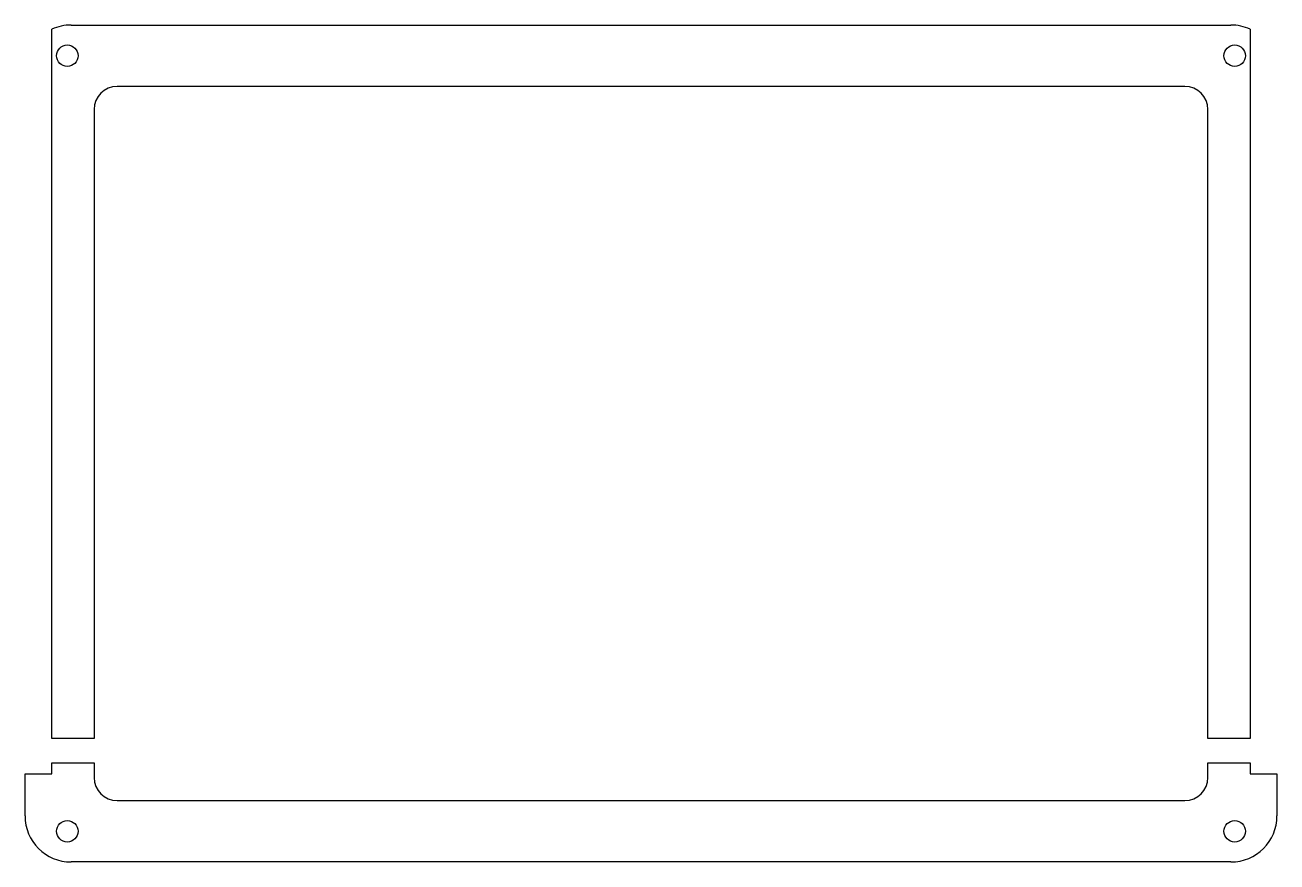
# Model space of a CAD drawing. Header units: millimetres. Extents: x -82 to 82, y -54 to 54.
import ezdxf

# ---------------------------------------------------------------- set-up
doc = ezdxf.new("R2010")
doc.units = ezdxf.units.MM

msp = doc.modelspace()

# ---------------------------------------------------------------- linework, layer by layer
for p, q in [((-78, -38.4), (-78, 53.95)), ((-75.5, 54.5), (75.5, 54.5)), ((78, 53.95), (78, -38.4)), ((69.5, 46.5), (-69.5, 46.5)), ((-72.5, 43.5), (-72.5, -38.4)), ((72.5, -38.4), (72.5, 43.5)), ((-72.5, -38.4), (-78, -38.4)), ((78, -38.4), (72.5, -38.4)), ((-78, -43), (-78, -41.6)), ((-78, -41.6), (-72.5, -41.6)), ((-72.5, -41.6), (-72.5, -43.5)), ((72.5, -43.5), (72.5, -41.6)), ((72.5, -41.6), (78, -41.6)), ((78, -41.6), (78, -43)), ((-81.5, -48.5), (-81.5, -43)), ((-81.5, -43), (-78, -43)), ((78, -43), (81.5, -43)), ((81.5, -43), (81.5, -48.5)), ((-69.5, -46.5), (69.5, -46.5)), ((75.5, -54.5), (-75.5, -54.5))]:
    msp.add_line(p, q)
for centre in [(-76, 50.5), (76, 50.5), (-76, -50.5), (76, -50.5)]:
    msp.add_circle(centre, 1.4)
for centre, radius, start, end in [((-75.5, 48.5), 6, 90, 114.6243), ((75.5, 48.5), 6, 65.3757, 90), ((-69.5, 43.5), 3, 90, 180), ((69.5, 43.5), 3, 0, 90), ((-69.5, -43.5), 3, 180, 270), ((69.5, -43.5), 3, -90, 0), ((-75.5, -48.5), 6, 180, 270), ((75.5, -48.5), 6, -90, 0)]:
    msp.add_arc(centre, radius, start, end)

doc.saveas('drawing.dxf')
